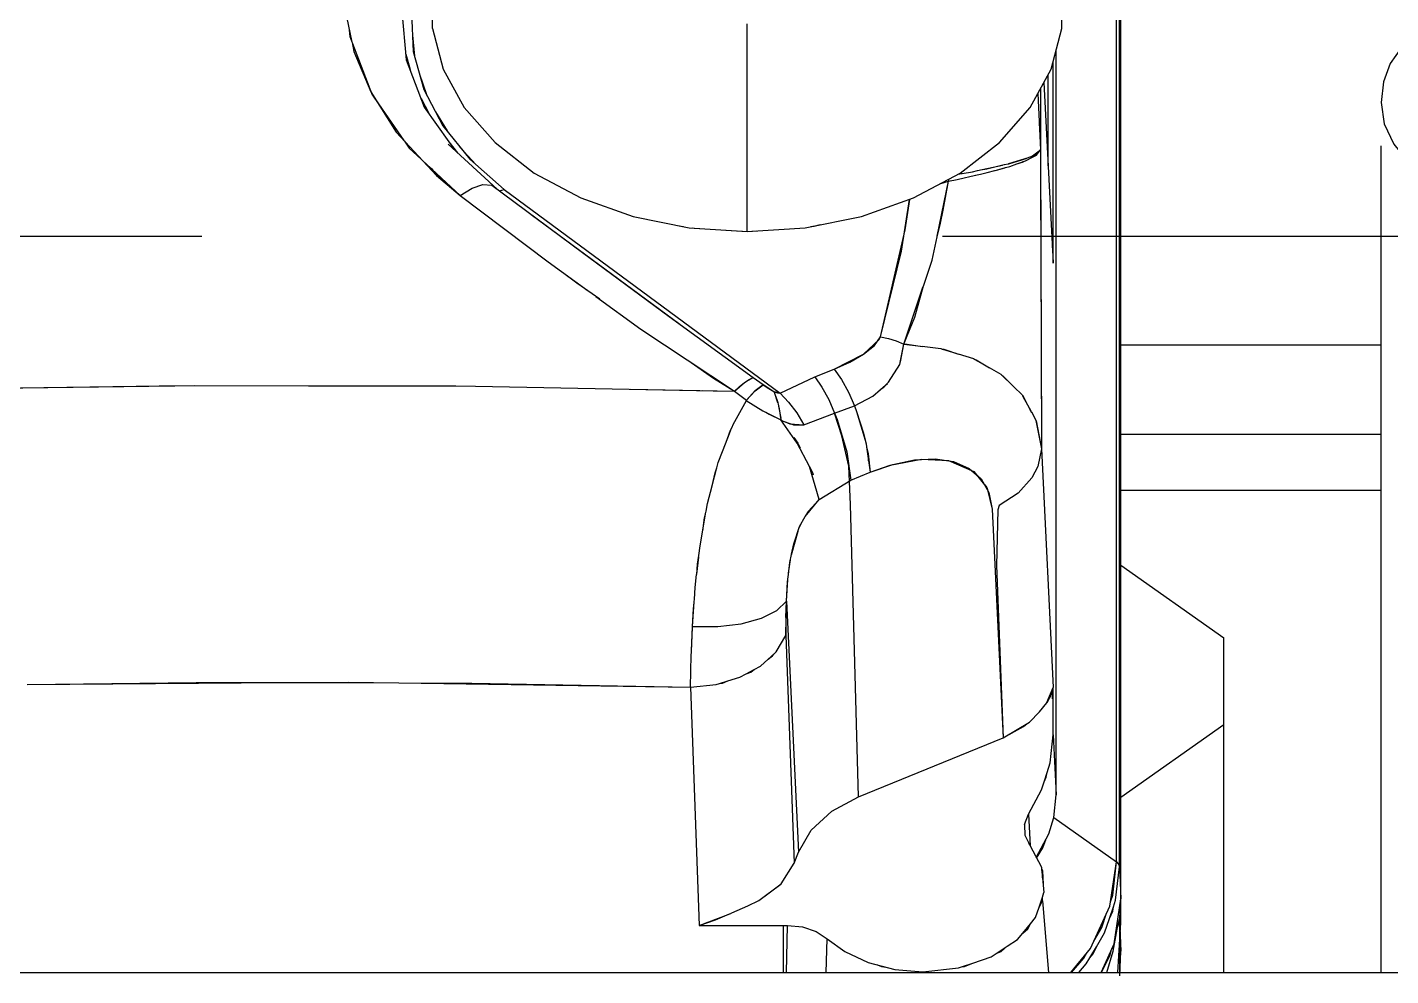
# Model space of a CAD drawing. Extents: x 33214 to 95067, y 8279 to 51908.
# Drawn here: x 42959.9 to 43097.9, y 20192.2 to 20288.2 of the extents above; entities that cross this region are included whole.
import ezdxf

# ---------------------------------------------------------------- set-up
doc = ezdxf.new("R2010")
doc.units = 0
doc.header["$LTSCALE"] = 300
doc.header["$MEASUREMENT"] = 0
doc.linetypes.add('DASHED', pattern=[0.75, 0.5, -0.25])
doc.linetypes.add('SNT-025', pattern=[0.74, 0.4, -0.17, 0, -0.17])
doc.layers.get('0').update_dxf_attribs({"linetype": 'CONTINUOUS'})
doc.layers.add('GENERATORSETT', color=1, linetype='CONTINUOUS')
doc.layers.add('Tanks', color=9, linetype='CONTINUOUS')

# ---------------------------------------------------------------- blocks, each defined once
blk = doc.blocks.new('below 1-deck')
at = {"linetype": 'DASHED'}
blk.add_line((14000, -1875), (9000, -1875), dxfattribs=at)
blk = doc.blocks.new('GENERATOR-BORDE')
at = {"layer": 'GENERATORSETT'}
for p, q in [((-2371.62, -339.52), (-1799.18, -339.51)), ((-2214.91, -339.52), (-2214.91, -344.27)), ((-2214.59, -339.52), (-2214.49, -344.27)), ((-2210.58, -339.52), (-2210.49, -342.92)), ((-2203.64, -339.82), (-2200.8, -339.58)), ((-2200.8, -339.58), (-2197.19, -339.97)), ((-2188.69, -346.77), (-2188.07, -339.52)), ((-2185.81, -339.52), (-2183.82, -341.95)), ((-2185.74, -339.52), (-2184.5, -340.94)), ((-2184.99, -339.52), (-2184.24, -340.37)), ((-2182.75, -339.52), (-2181.41, -342.42)), ((-2182.71, -339.52), (-2181.81, -341.25)), ((-2180.86, -339.18), (-2180.73, -341.65)), ((-2170.33, -339.52), (-2170.33, -373.39)), ((-2154.39, -339.52), (-2154.39, -423.17)), ((-2208.71, -341.62), (-2206.32, -340.51)), ((-2206.32, -340.51), (-2203.64, -339.82)), ((-2205.39, -340.27), (-2204.97, -340.1)), ((-2204.97, -340.1), (-2204.5, -340.04)), ((-2197.19, -339.97), (-2196.88, -340.07)), ((-2196.88, -340.07), (-2195.74, -340.46)), ((-2196.88, -340.07), (-2196.59, -340.11)), ((-2196.59, -340.11), (-2195.74, -340.46)), ((-2195.74, -340.46), (-2193.89, -341.08)), ((-2184.5, -340.94), (-2184.14, -341.56)), ((-2184.24, -340.37), (-2183.87, -341)), ((-2183.87, -341), (-2183.55, -341.39)), ((-2183.87, -341), (-2183.22, -342.11)), ((-2210.49, -342.92), (-2208.71, -341.62)), ((-2210.49, -342.92), (-2208.71, -341.62)), ((-2208.71, -341.62), (-2208.71, -341.62)), ((-2208.71, -341.62), (-2208.7, -341.62)), ((-2193.89, -341.08), (-2193.36, -341.43)), ((-2193.36, -341.43), (-2192.24, -342.16)), ((-2193.36, -341.43), (-2192.86, -341.64)), ((-2192.86, -341.64), (-2192.24, -342.16)), ((-2192.24, -342.16), (-2191.21, -342.84)), ((-2183.82, -341.95), (-2181.85, -346.22)), ((-2183.55, -341.39), (-2183.22, -342.11)), ((-2183.22, -342.11), (-2182.4, -343.51)), ((-2181.81, -341.25), (-2181.64, -341.92)), ((-2181.41, -342.42), (-2180.73, -346.96)), ((-2180.89, -344.87), (-2180.73, -341.65)), ((-2212.98, -344.12), (-2211.6, -343.66)), ((-2212.98, -344.12), (-2211.6, -343.66)), ((-2211.6, -343.66), (-2210.49, -342.92)), ((-2211.6, -343.66), (-2210.49, -342.92)), ((-2191.21, -342.84), (-2190.67, -343.49)), ((-2190.67, -343.49), (-2189.88, -344.44)), ((-2190.67, -343.49), (-2190.15, -343.93)), ((-2183.49, -342.67), (-2182.68, -344.05)), ((-2182.4, -343.51), (-2181.9, -344.98)), ((-2181.26, -343.43), (-2180.85, -345.02)), ((-2224.31, -368.38), (-2223.43, -344.27)), ((-2224.31, -368.38), (-2223.43, -344.27)), ((-2223.43, -344.27), (-2214.91, -344.27)), ((-2223.43, -344.27), (-2221.78, -344.84)), ((-2223.43, -344.27), (-2220.5, -345.39)), ((-2223.43, -344.27), (-2214.91, -344.27)), ((-2222.7, -344.55), (-2222.63, -344.55)), ((-2222.7, -344.55), (-2222.63, -344.55)), ((-2222.53, -344.61), (-2222.43, -344.62)), ((-2222.14, -344.76), (-2221.92, -344.8)), ((-2221.78, -344.84), (-2220.36, -345.45)), ((-2214.91, -344.27), (-2214.49, -344.27)), ((-2214.91, -344.27), (-2214.49, -344.27)), ((-2214.49, -344.27), (-2212.98, -344.12)), ((-2214.49, -344.27), (-2212.98, -344.12)), ((-2190.15, -343.93), (-2189.88, -344.44)), ((-2189.88, -344.44), (-2189.37, -345.07)), ((-2189.37, -345.07), (-2189.03, -346.11)), ((-2182.68, -344.05), (-2182.18, -345.51)), ((-2181.9, -344.98), (-2181.56, -345.7)), ((-2181.9, -344.98), (-2181.5, -346.16)), ((-2180.85, -345.02), (-2180.73, -346.96)), ((-2220.34, -345.45), (-2220.25, -345.48)), ((-2220.25, -345.48), (-2220.21, -345.5)), ((-2220.2, -345.52), (-2220.14, -345.54)), ((-2220.14, -345.54), (-2218.51, -346.25)), ((-2218.51, -346.25), (-2217.39, -346.78)), ((-2218.51, -346.25), (-2217.39, -346.78)), ((-2189.03, -346.11), (-2188.69, -347.14)), ((-2189.03, -346.11), (-2188.69, -346.77)), ((-2181.85, -346.22), (-2181.19, -350.69)), ((-2181.56, -345.7), (-2181.5, -346.16)), ((-2181.5, -346.16), (-2181.27, -346.82)), ((-2217.39, -346.78), (-2215.16, -348.46)), ((-2217.39, -346.78), (-2215.14, -348.49)), ((-2188.69, -346.77), (-2188.69, -347.14)), ((-2188.69, -347.14), (-2188.54, -347.59)), ((-2188.69, -349.09), (-2188.54, -347.59)), ((-2181.78, -346.67), (-2181.56, -347.33)), ((-2181.56, -347.33), (-2181.19, -350.69)), ((-2181.27, -346.82), (-2180.89, -350.21)), ((-2180.89, -350.21), (-2180.73, -346.96)), ((-2180.89, -350.21), (-2180.73, -346.96)), ((-2180.73, -346.96), (-2180.73, -438.83)), ((-2180.73, -346.96), (-2180.73, -438.83)), ((-2215.16, -348.46), (-2215.15, -348.48)), ((-2215.14, -348.49), (-2213.82, -350.57)), ((-2188.77, -349.97), (-2188.69, -349.09)), ((-2188.69, -349.79), (-2188.62, -348.4)), ((-2188.69, -349.09), (-2188.69, -349.79)), ((-2214.66, -373.61), (-2213.82, -350.57)), ((-2214.66, -373.61), (-2213.82, -350.57)), ((-2213.82, -350.57), (-2213.39, -351.69)), ((-2213.82, -350.57), (-2213.39, -351.69)), ((-2189.96, -352.39), (-2188.79, -350.16)), ((-2188.79, -350.16), (-2188.77, -349.97)), ((-2188.77, -349.97), (-2188.69, -349.79)), ((-2187.54, -355.18), (-2181.19, -350.69)), ((-2187.54, -355.18), (-2181.19, -350.69)), ((-2181.19, -350.69), (-2180.98, -350.47)), ((-2181.19, -350.69), (-2181.19, -442.56)), ((-2181.19, -350.69), (-2181.19, -442.56)), ((-2180.98, -350.47), (-2180.89, -350.21)), ((-2180.89, -350.21), (-2180.89, -442.09)), ((-2180.89, -350.21), (-2180.89, -442.09)), ((-2214.59, -377.08), (-2213.39, -351.69)), ((-2214.59, -377.08), (-2213.39, -351.69)), ((-2213.39, -351.69), (-2212.09, -353.91)), ((-2213.39, -351.69), (-2212.09, -353.91)), ((-2189.31, -351.14), (-2188.02, -353.54)), ((-2189.28, -351.08), (-2188.63, -352.14)), ((-2190.51, -354.49), (-2190.45, -353.38)), ((-2190.51, -354.49), (-2190.46, -353.41)), ((-2190.46, -353.41), (-2189.96, -352.39)), ((-2190.46, -353.41), (-2189.96, -352.39)), ((-2190.09, -355.53), (-2189.92, -352.32)), ((-2190.09, -355.53), (-2189.92, -352.32)), ((-2190.09, -352.58), (-2189.96, -352.39)), ((-2189.96, -352.39), (-2189.95, -352.38)), ((-2188.63, -352.14), (-2188.34, -352.93)), ((-2212.09, -353.91), (-2210.02, -355.82)), ((-2212.09, -353.91), (-2210.02, -355.82)), ((-2190.51, -354.49), (-2190.09, -355.53)), ((-2190.51, -354.49), (-2190.09, -355.53)), ((-2188.02, -353.54), (-2187.54, -355.18)), ((-2210.02, -355.82), (-2207.32, -357.29)), ((-2210.02, -355.82), (-2207.32, -357.29)), ((-2190.09, -355.53), (-2188.78, -357.98)), ((-2187.54, -355.18), (-2187.31, -357.48)), ((-2187.54, -355.18), (-2187.31, -357.48)), ((-2207.32, -357.29), (-2192.66, -363.27)), ((-2207.32, -357.29), (-2192.66, -363.27)), ((-2187.61, -363.57), (-2187.31, -357.48)), ((-2187.61, -363.57), (-2187.31, -357.48)), ((-2187.31, -357.48), (-2187.31, -432.81)), ((-2187.31, -357.48), (-2187.31, -432.81)), ((-2180.73, -357.25), (-2170.33, -364.6)), ((-2188.78, -357.98), (-2188.52, -358.81)), ((-2188.52, -358.81), (-2188.22, -359.75)), ((-2188.52, -358.81), (-2188.29, -359.28)), ((-2188.29, -359.28), (-2188.22, -359.75)), ((-2188.22, -359.75), (-2187.9, -360.74)), ((-2187.9, -360.74), (-2187.61, -363.57)), ((-2193.78, -386.4), (-2192.66, -363.27)), ((-2192.66, -363.27), (-2190, -364.85)), ((-2192.66, -363.27), (-2190.59, -364.39)), ((-2192.05, -363.6), (-2192, -363.66)), ((-2190.86, -364.24), (-2190.84, -364.35)), ((-2190.76, -364.3), (-2190.71, -364.42)), ((-2190.59, -364.39), (-2190.27, -364.69)), ((-2190.46, -364.57), (-2190.46, -364.51)), ((-2190.46, -364.57), (-2190.46, -364.51)), ((-2187.61, -363.57), (-2187.61, -368.35)), ((-2187.61, -363.57), (-2187.61, -368.35)), ((-2190, -364.85), (-2188.98, -365.88)), ((-2188.98, -365.88), (-2188.25, -366.8)), ((-2188.25, -366.8), (-2188.25, -366.81)), ((-2188.25, -366.82), (-2188.22, -366.85)), ((-2188.24, -366.83), (-2187.61, -368.35)), ((-2188.22, -366.85), (-2187.77, -367.64)), ((-2187.67, -367.21), (-2187.61, -368.35)), ((-2291.49, -368.65), (-2274.37, -368.87)), ((-2291.49, -368.65), (-2265.46, -368.85)), ((-2253.85, -368.82), (-2224.31, -368.38)), ((-2246.48, -368.8), (-2224.31, -368.38)), ((-2224.31, -368.38), (-2221.73, -368.66)), ((-2224.31, -368.38), (-2224.26, -371.63)), ((-2221.73, -368.66), (-2221.38, -368.76)), ((-2188.78, -392.52), (-2187.61, -368.35)), ((-2188.78, -392.52), (-2187.61, -368.35)), ((-2187.77, -367.64), (-2187.61, -368.35)), ((-2274.37, -368.87), (-2265.46, -368.85)), ((-2265.46, -368.85), (-2253.85, -368.82)), ((-2265.46, -368.85), (-2258.97, -368.9)), ((-2258.97, -368.9), (-2253.85, -368.82)), ((-2253.85, -368.82), (-2246.48, -368.8)), ((-2221.38, -368.76), (-2220.53, -369.02)), ((-2221.38, -368.76), (-2221.1, -368.8)), ((-2221.1, -368.8), (-2220.53, -369.02)), ((-2220.53, -369.02), (-2219.32, -369.39)), ((-2219.32, -369.39), (-2218.7, -369.73)), ((-2218.7, -369.73), (-2217.87, -370.17)), ((-2218.7, -369.73), (-2218.23, -369.9)), ((-2218.23, -369.9), (-2217.87, -370.17)), ((-2217.87, -370.17), (-2217.25, -370.51)), ((-2217.25, -370.51), (-2216.45, -371.23)), ((-2216.45, -371.23), (-2215.89, -371.74)), ((-2216.45, -371.23), (-2216.01, -371.57)), ((-2224.26, -371.63), (-2224.24, -371.92)), ((-2224.24, -371.92), (-2224.24, -372.1)), ((-2224.24, -372.03), (-2224.13, -374.44)), ((-2224.24, -372.1), (-2224.13, -374.51)), ((-2216.01, -371.57), (-2215.89, -371.74)), ((-2215.89, -371.74), (-2215.66, -371.95)), ((-2215.66, -371.95), (-2214.66, -373.61)), ((-2214.67, -373.6), (-2214.66, -373.61)), ((-2214.67, -375.45), (-2214.66, -373.61)), ((-2214.66, -373.61), (-2214.59, -377.08)), ((-2180.73, -380.75), (-2170.33, -373.39)), ((-2224.13, -374.51), (-2221.56, -374.52)), ((-2224.13, -374.51), (-2223.95, -377.03)), ((-2224.13, -374.51), (-2221.56, -374.52)), ((-2224.13, -374.51), (-2224.02, -376.32)), ((-2221.56, -374.52), (-2219.18, -374.81)), ((-2221.56, -374.52), (-2219.18, -374.81)), ((-2219.18, -374.81), (-2217.14, -375.36)), ((-2219.18, -374.81), (-2217.14, -375.36)), ((-2217.14, -375.36), (-2215.57, -376.14)), ((-2217.14, -375.36), (-2215.57, -376.14)), ((-2214.67, -375.45), (-2214.59, -377.08)), ((-2224.04, -375.91), (-2224.03, -375.91)), ((-2224.04, -375.91), (-2224.03, -375.91)), ((-2224.02, -376.32), (-2223.92, -377.31)), ((-2215.57, -376.14), (-2214.59, -377.08)), ((-2215.57, -376.14), (-2214.59, -377.08)), ((-2223.93, -377.3), (-2223.85, -378.48)), ((-2214.59, -377.08), (-2214.46, -379.28)), ((-2214.59, -377.08), (-2214.49, -379.03)), ((-2223.85, -378.48), (-2223.7, -379.79)), ((-2214.49, -379.03), (-2214.37, -380.05)), ((-2223.69, -379.79), (-2223.6, -380.85)), ((-2223.69, -379.82), (-2223.49, -381.53)), ((-2223.6, -380.85), (-2223.47, -381.7)), ((-2214.39, -379.91), (-2214.21, -381.26)), ((-2214.36, -380.14), (-2214.26, -380.99)), ((-2214.26, -380.99), (-2214.1, -381.8)), ((-2223.48, -381.7), (-2223.36, -382.68)), ((-2214.11, -381.77), (-2213.43, -384.18)), ((-2214.09, -381.85), (-2213.87, -382.9)), ((-2223.36, -382.68), (-2222.76, -386.09)), ((-2213.87, -382.9), (-2213.27, -384.66)), ((-2223.09, -384.21), (-2222.9, -385.51)), ((-2213.32, -384.5), (-2213.14, -384.89)), ((-2213.27, -384.66), (-2212.71, -385.65)), ((-2222.9, -385.51), (-2222.74, -386.19)), ((-2222.75, -386.19), (-2222.61, -386.97)), ((-2212.72, -385.65), (-2211.29, -387.38)), ((-2212.69, -385.68), (-2212.41, -386.17)), ((-2212.41, -386.17), (-2211.29, -387.38)), ((-2194.26, -388.36), (-2193.78, -386.4)), ((-2194.1, -388.08), (-2193.78, -386.4)), ((-2222.61, -386.97), (-2222.14, -388.75)), ((-2211.3, -387.38), (-2211.29, -387.38)), ((-2211.29, -387.38), (-2208.09, -389.32)), ((-2222.14, -388.75), (-2221.82, -390.09)), ((-2222.13, -388.79), (-2221.69, -390.47)), ((-2208.5, -392.21), (-2208.09, -389.32)), ((-2208.09, -389.32), (-2206.14, -390.13)), ((-2208.09, -389.32), (-2206.14, -390.13)), ((-2195.63, -390.2), (-2194.54, -388.87)), ((-2194.89, -389.48), (-2194.1, -388.08)), ((-2194.53, -388.85), (-2194.31, -388.58)), ((-2194.31, -388.58), (-2194.26, -388.39)), ((-2180.73, -388.34), (-2154.39, -388.34)), ((-2221.92, -389.67), (-2221.86, -389.81)), ((-2221.89, -389.8), (-2221.71, -390.38)), ((-2221.82, -390.09), (-2221.65, -390.58)), ((-2221.71, -390.38), (-2221.71, -390.39)), ((-2221.66, -390.57), (-2221.51, -391.13)), ((-2212.26, -390.71), (-2211.96, -390.11)), ((-2211.96, -390.11), (-2211.9, -389.87)), ((-2206.5, -392.7), (-2206.14, -390.13)), ((-2206.34, -392), (-2206.14, -390.13)), ((-2206.14, -390.13), (-2204.1, -390.86)), ((-2206.14, -390.13), (-2203.85, -390.93)), ((-2198.2, -391.33), (-2195.63, -390.2)), ((-2197.68, -391.21), (-2196.1, -390.53)), ((-2196.1, -390.53), (-2194.89, -389.48)), ((-2221.51, -391.13), (-2220.71, -393.19)), ((-2206.5, -392.7), (-2206.34, -392)), ((-2206.3, -391.29), (-2206.29, -391.59)), ((-2206.3, -391.29), (-2206.29, -391.59)), ((-2204.1, -390.86), (-2200.94, -391.47)), ((-2203.85, -390.93), (-2201.63, -391.4)), ((-2203.34, -391.01), (-2203.34, -391.04)), ((-2203.34, -391.01), (-2203.34, -391.04)), ((-2201.63, -391.4), (-2199.54, -391.49)), ((-2200.94, -391.47), (-2198.2, -391.33)), ((-2199.54, -391.49), (-2197.68, -391.21)), ((-2220.71, -393.17), (-2220.26, -394.41)), ((-2220.58, -393.51), (-2220.16, -394.59)), ((-2213.87, -393.65), (-2213.46, -393.09)), ((-2213.46, -393.09), (-2213.22, -392.6)), ((-2209.48, -395.47), (-2208.5, -392.21)), ((-2207.52, -396.29), (-2206.65, -393.39)), ((-2206.81, -394.09), (-2206.65, -393.39)), ((-2206.65, -393.39), (-2206.54, -393.03)), ((-2206.54, -393.03), (-2206.5, -392.7)), ((-2189.34, -395.36), (-2188.78, -392.52)), ((-2189.32, -395.33), (-2188.78, -392.52)), ((-2188.82, -402.61), (-2188.78, -392.52)), ((-2188.82, -403.24), (-2188.78, -392.52)), ((-2220.26, -394.41), (-2220.1, -394.71)), ((-2220.12, -394.7), (-2220.02, -394.97)), ((-2207.52, -396.29), (-2206.81, -394.09)), ((-2180.73, -393.99), (-2154.39, -393.99)), ((-2220.02, -394.97), (-2218.67, -397.41)), ((-2216.99, -396.37), (-2215.23, -395.46)), ((-2216.68, -396.21), (-2216.37, -396.02)), ((-2216.37, -396.02), (-2215.16, -395.43)), ((-2216.18, -395.93), (-2216.14, -395.94)), ((-2216.03, -395.86), (-2215.99, -395.86)), ((-2215.4, -396.82), (-2215.19, -395.61)), ((-2215.33, -396.54), (-2215.16, -395.43)), ((-2215.28, -396.1), (-2215.26, -396.11)), ((-2215.28, -396.1), (-2215.26, -396.11)), ((-2215.22, -395.8), (-2215.22, -395.8)), ((-2215.22, -395.8), (-2215.22, -395.8)), ((-2215.16, -395.43), (-2214.93, -395.32)), ((-2215.16, -395.43), (-2215.13, -395.42)), ((-2215.16, -395.43), (-2215.16, -395.43)), ((-2215.16, -395.43), (-2215.16, -395.43)), ((-2215.16, -395.43), (-2215.16, -395.43)), ((-2215.16, -395.43), (-2215.16, -395.43)), ((-2215.16, -395.43), (-2215.16, -395.43)), ((-2214.93, -395.32), (-2214.18, -395.03)), ((-2214.75, -395.25), (-2214.27, -395.04)), ((-2214.73, -395.24), (-2214.73, -395.24)), ((-2214.73, -395.24), (-2214.73, -395.24)), ((-2214.39, -397.23), (-2213.57, -396.15)), ((-2214.39, -397.23), (-2213.57, -396.15)), ((-2214.27, -395.04), (-2212.84, -394.94)), ((-2214.07, -394.99), (-2213.89, -394.92)), ((-2213.89, -394.92), (-2212.84, -394.94)), ((-2213.57, -396.15), (-2212.84, -394.94)), ((-2213.57, -396.15), (-2212.84, -394.94)), ((-2212.84, -394.94), (-2209.73, -396.11)), ((-2212.84, -394.94), (-2209.73, -396.11)), ((-2210.33, -397.49), (-2209.73, -396.11)), ((-2210.33, -397.49), (-2209.73, -396.11)), ((-2209.73, -396.11), (-2209.48, -395.47)), ((-2209.73, -396.11), (-2207.73, -396.85)), ((-2209.73, -396.11), (-2207.73, -396.85)), ((-2190.64, -397.82), (-2189.78, -396.19)), ((-2189.8, -396.24), (-2189.35, -395.41)), ((-2189.35, -395.41), (-2189.34, -395.37)), ((-2189.34, -395.36), (-2189.32, -395.33)), ((-2219.87, -398.33), (-2218.65, -397.44)), ((-2219.87, -398.33), (-2218.65, -397.44)), ((-2218.68, -397.41), (-2216.99, -396.37)), ((-2218.68, -397.41), (-2218.67, -397.41)), ((-2218.67, -397.42), (-2218.62, -397.39)), ((-2218.67, -397.41), (-2218.67, -397.42)), ((-2218.66, -397.42), (-2217.77, -398.38)), ((-2218.66, -397.42), (-2218.65, -397.44)), ((-2218.65, -397.44), (-2217.76, -398.4)), ((-2215.88, -398.31), (-2215.57, -397.51)), ((-2215.86, -398.26), (-2215.5, -397.21)), ((-2215.57, -397.51), (-2215.49, -397.19)), ((-2215.49, -397.18), (-2215.44, -397.04)), ((-2215.44, -397.04), (-2215.41, -396.86)), ((-2215.41, -396.86), (-2215.33, -396.54)), ((-2215.26, -398.13), (-2214.39, -397.23)), ((-2215.26, -398.13), (-2214.39, -397.23)), ((-2211.01, -398.75), (-2210.33, -397.49)), ((-2211.01, -398.75), (-2210.33, -397.49)), ((-2208.34, -398.24), (-2207.73, -396.85)), ((-2208.34, -398.24), (-2207.73, -396.85)), ((-2207.73, -396.85), (-2207.52, -396.29)), ((-2207.73, -396.85), (-2207.52, -396.29)), ((-2207.73, -396.85), (-2205.85, -397.83)), ((-2190.7, -397.88), (-2189.87, -396.37)), ((-2190.52, -397.55), (-2190.52, -397.59)), ((-2190.52, -397.55), (-2190.52, -397.59)), ((-2189.91, -396.43), (-2189.91, -396.44)), ((-2189.91, -396.43), (-2189.91, -396.44)), ((-2297.61, -398.6), (-2278.14, -398.9)), ((-2297.61, -398.6), (-2276.6, -398.9)), ((-2278.14, -398.9), (-2276.56, -398.9)), ((-2276.56, -398.9), (-2274.58, -398.93)), ((-2274.58, -398.93), (-2263, -398.9)), ((-2263.02, -398.9), (-2250.08, -398.9)), ((-2262.84, -398.9), (-2248.1, -398.87)), ((-2250.08, -398.9), (-2248.08, -398.87)), ((-2248.08, -398.87), (-2246.11, -398.86)), ((-2246.11, -398.86), (-2230.54, -398.55)), ((-2243.18, -418.77), (-2215.26, -398.13)), ((-2243.18, -418.77), (-2215.26, -398.13)), ((-2230.55, -398.55), (-2222.03, -398.39)), ((-2230.4, -398.54), (-2219.87, -398.33)), ((-2229.35, -404.63), (-2219.87, -398.33)), ((-2223.19, -398.41), (-2223.19, -398.41)), ((-2223.16, -398.41), (-2223.13, -398.39)), ((-2222.03, -398.39), (-2219.87, -398.33)), ((-2222.01, -399.67), (-2219.87, -398.33)), ((-2220.96, -398.36), (-2220.95, -398.35)), ((-2220.89, -398.36), (-2220.88, -398.35)), ((-2219.87, -398.33), (-2219.36, -398.81)), ((-2219.87, -398.33), (-2218.87, -399.21)), ((-2219.36, -398.81), (-2218.87, -399.21)), ((-2219.28, -398.88), (-2219.26, -398.86)), ((-2219.28, -398.88), (-2219.26, -398.86)), ((-2218.12, -398.02), (-2218.12, -398.01)), ((-2218.12, -398.02), (-2218.12, -398.01)), ((-2217.97, -399.72), (-2216.96, -399.01)), ((-2217.97, -399.72), (-2216.96, -399.01)), ((-2217.77, -398.38), (-2216.96, -399)), ((-2217.76, -398.4), (-2216.96, -399.01)), ((-2216.96, -399.01), (-2215.88, -398.31)), ((-2216.96, -399), (-2216.4, -398.62)), ((-2216.4, -398.62), (-2215.88, -398.31)), ((-2215.88, -398.31), (-2215.26, -398.13)), ((-2215.88, -398.31), (-2215.81, -398.28)), ((-2215.88, -398.31), (-2215.88, -398.31)), ((-2215.81, -398.28), (-2215.53, -398.17)), ((-2215.53, -398.17), (-2215.26, -398.13)), ((-2215.26, -398.13), (-2211.74, -399.8)), ((-2215.26, -398.13), (-2211.74, -399.8)), ((-2211.74, -399.8), (-2211.01, -398.75)), ((-2211.74, -399.8), (-2211.01, -398.75)), ((-2209.03, -399.52), (-2208.34, -398.24)), ((-2209.03, -399.51), (-2208.34, -398.24)), ((-2205.85, -397.83), (-2205.1, -398.5)), ((-2205.15, -398.48), (-2204.73, -398.75)), ((-2205.04, -398.55), (-2204.39, -399.13)), ((-2204.73, -398.75), (-2204.33, -399.2)), ((-2204.61, -398.93), (-2204.6, -398.89)), ((-2204.6, -398.94), (-2204.58, -398.91)), ((-2192.79, -399.96), (-2191.72, -398.92)), ((-2192.69, -399.91), (-2191.54, -398.74)), ((-2191.8, -399), (-2191.8, -399)), ((-2191.58, -398.78), (-2190.74, -397.96)), ((-2190.74, -397.96), (-2190.7, -397.89)), ((-2190.71, -397.89), (-2190.64, -397.82)), ((-2226.47, -405.9), (-2217.97, -399.72)), ((-2224.61, -401.48), (-2222.01, -399.67)), ((-2218.87, -399.21), (-2218.4, -399.52)), ((-2218.87, -399.21), (-2217.97, -399.72)), ((-2218.4, -399.52), (-2217.97, -399.72)), ((-2211.74, -399.8), (-2209.78, -400.58)), ((-2211.74, -399.8), (-2209.78, -400.58)), ((-2209.78, -400.58), (-2209.03, -399.52)), ((-2209.77, -400.58), (-2209.03, -399.52)), ((-2204.33, -399.2), (-2204.31, -399.22)), ((-2204.3, -399.21), (-2204.27, -399.24)), ((-2204.27, -399.24), (-2203.13, -401.04)), ((-2194.07, -400.73), (-2192.89, -400.06)), ((-2192.89, -400.06), (-2192.8, -399.98)), ((-2192.81, -399.98), (-2192.69, -399.91)), ((-2209.78, -400.58), (-2208.19, -401.29)), ((-2209.78, -400.58), (-2209.77, -400.58)), ((-2209.78, -400.58), (-2206.8, -402.08)), ((-2208.19, -401.29), (-2206.79, -402.08)), ((-2203.14, -401.17), (-2203.05, -401.31)), ((-2203.13, -401.04), (-2203.1, -401.17)), ((-2203.09, -401.26), (-2202.73, -403.09)), ((-2203.06, -401.41), (-2203.04, -401.41)), ((-2203.05, -401.31), (-2202.73, -403.1)), ((-2203.05, -401.45), (-2203.03, -401.45)), ((-2197.21, -402.11), (-2195.68, -401.64)), ((-2195.68, -401.64), (-2195.55, -401.57)), ((-2195.55, -401.57), (-2195.4, -401.51)), ((-2195.53, -401.56), (-2194.3, -400.86)), ((-2195.4, -401.51), (-2194.05, -400.71)), ((-2206.8, -402.08), (-2205.21, -403.56)), ((-2206.79, -402.08), (-2205.69, -402.95)), ((-2205.69, -402.95), (-2205.08, -403.84)), ((-2203.49, -403.43), (-2202.73, -403.1)), ((-2202.73, -403.1), (-2202.39, -403.93)), ((-2202.73, -403.1), (-2202.68, -403.1)), ((-2202.73, -403.1), (-2202.68, -403.1)), ((-2202.73, -403.11), (-2200.78, -408.86)), ((-2202.68, -403.1), (-2202.67, -403.1)), ((-2202.67, -403.1), (-2201.03, -402.91)), ((-2202.67, -403.1), (-2202.39, -403.09)), ((-2202.39, -403.09), (-2200.87, -402.88)), ((-2200.88, -402.89), (-2198.99, -402.66)), ((-2198.99, -402.66), (-2198.84, -402.61)), ((-2198.84, -402.61), (-2198.67, -402.59)), ((-2198.81, -402.61), (-2197.47, -402.19)), ((-2198.67, -402.59), (-2197.19, -402.1)), ((-2188.87, -422.78), (-2188.82, -402.61)), ((-2180.73, -403.04), (-2154.39, -403.04)), ((-2205.21, -403.56), (-2205.08, -403.84)), ((-2205.09, -403.84), (-2202.97, -412.52)), ((-2205.08, -403.84), (-2204.28, -403.67)), ((-2205.08, -403.84), (-2204.28, -403.67)), ((-2205.08, -403.84), (-2202.59, -414.69)), ((-2204.28, -403.67), (-2203.49, -403.43)), ((-2204.28, -403.67), (-2203.49, -403.43)), ((-2202.39, -403.93), (-2201.62, -405.85)), ((-2188.87, -419.76), (-2188.82, -403.24)), ((-2240.45, -416.23), (-2225.42, -405.14)), ((-2235.27, -412.38), (-2226.47, -405.9)), ((-2233.91, -407.94), (-2229.35, -404.63)), ((-2201.62, -405.85), (-2200.74, -409.01)), ((-2238.73, -411.44), (-2234.69, -408.5)), ((-2235.84, -409.3), (-2233.52, -407.69)), ((-2237.29, -410.4), (-2235.84, -409.3)), ((-2200.74, -408.98), (-2199.85, -411.61)), ((-2247.64, -418.15), (-2238.73, -411.44)), ((-2188.54, -429.6), (-2187.61, -411.29)), ((-2188.54, -429.6), (-2187.61, -411.29)), ((-2187.67, -412.73), (-2187.61, -411.29)), ((-2187.61, -411.29), (-2187.61, -431.67)), ((-2187.61, -411.29), (-2187.61, -431.67)), ((-2244.45, -419.2), (-2235.27, -412.38)), ((-2202.97, -412.52), (-2202.13, -417.76)), ((-2199.85, -411.61), (-2199.36, -413.96)), ((-2187.69, -412.95), (-2187.67, -412.73)), ((-2199.36, -413.96), (-2199.03, -415.19)), ((-2199.34, -414.03), (-2198.18, -419.61)), ((-2230.14, -416.03), (-2224.46, -414.89)), ((-2225.39, -415.08), (-2225.12, -415.01)), ((-2225.12, -415.01), (-2225.02, -415)), ((-2224.46, -414.89), (-2218.58, -414.51)), ((-2224.08, -414.87), (-2223.94, -414.84)), ((-2223.94, -414.84), (-2218.58, -414.49)), ((-2219.52, -414.57), (-2218.58, -414.49)), ((-2218.58, -414.49), (-2217.64, -414.57)), ((-2218.58, -414.51), (-2218.58, -414.49)), ((-2218.58, -414.49), (-2218.58, -414.51)), ((-2218.58, -414.51), (-2212.7, -414.89)), ((-2218.58, -414.51), (-2218.58, -417.5)), ((-2218.58, -414.51), (-2218.58, -417.5)), ((-2212.7, -414.89), (-2207.02, -416.03)), ((-2212.14, -415), (-2212.04, -415.01)), ((-2212.04, -415.01), (-2211.77, -415.08)), ((-2211.93, -415.04), (-2211.81, -415.05)), ((-2211.81, -415.05), (-2211.17, -415.2)), ((-2202.59, -414.69), (-2202.12, -417.76)), ((-2199.03, -415.19), (-2198.72, -416.65)), ((-2188.85, -415.56), (-2188.85, -415.56)), ((-2235.43, -417.9), (-2230.14, -416.03)), ((-2207.02, -416.03), (-2201.73, -417.9)), ((-2198.72, -416.65), (-2198.18, -419.61)), ((-2251.46, -421.69), (-2247.64, -418.15)), ((-2250.05, -420.18), (-2247.64, -418.15)), ((-2247.64, -418.15), (-2247.56, -418.09)), ((-2247.64, -418.15), (-2246.44, -418.9)), ((-2247.64, -418.15), (-2246.44, -418.9)), ((-2240.14, -420.41), (-2235.43, -417.9)), ((-2218.58, -417.5), (-2218.58, -418.32)), ((-2218.58, -417.5), (-2218.58, -418.32)), ((-2218.58, -418.32), (-2218.58, -419.27)), ((-2218.58, -418.32), (-2218.58, -419.27)), ((-2201.73, -417.9), (-2197.02, -420.41)), ((-2250.6, -420.79), (-2248.67, -419.02)), ((-2248.86, -423.35), (-2243.91, -418.8)), ((-2246.66, -421.81), (-2243.18, -418.77)), ((-2246.44, -418.9), (-2245.34, -419.26)), ((-2246.44, -418.9), (-2245.34, -419.26)), ((-2246.05, -419.03), (-2246.04, -419.03)), ((-2245.34, -419.26), (-2244.45, -419.2)), ((-2245.34, -419.26), (-2245.34, -419.26)), ((-2243.67, -418.63), (-2243.18, -418.77)), ((-2243.67, -418.63), (-2243.18, -418.77)), ((-2243.18, -418.77), (-2243.18, -418.77)), ((-2218.58, -419.27), (-2218.58, -420.15)), ((-2218.58, -419.27), (-2218.58, -420.15)), ((-2199, -419.36), (-2198.69, -419.45)), ((-2198.99, -419.36), (-2198.19, -419.61)), ((-2198.35, -418.83), (-2198.32, -418.83)), ((-2198.2, -419.78), (-2198.19, -419.61)), ((-2198.19, -419.61), (-2198.18, -419.61)), ((-2198.19, -419.62), (-2198.18, -419.61)), ((-2198.18, -419.61), (-2197.33, -419.78)), ((-2254.13, -424.56), (-2250.05, -420.18)), ((-2250.82, -421.1), (-2250.6, -420.79)), ((-2250.6, -420.9), (-2250.26, -420.48)), ((-2250.53, -420.83), (-2250.21, -420.43)), ((-2244.12, -423.5), (-2240.14, -420.41)), ((-2218.58, -420.15), (-2218.58, -427.96)), ((-2218.58, -420.15), (-2218.58, -427.96)), ((-2197.33, -419.78), (-2196.62, -419.94)), ((-2197.24, -420.3), (-2196.84, -420.37)), ((-2197.02, -420.41), (-2193.04, -423.5)), ((-2196.81, -420.37), (-2195.76, -420.56)), ((-2196.61, -419.95), (-2195.46, -420.2)), ((-2196.03, -420.07), (-2195.28, -420.24)), ((-2195.76, -420.56), (-2195.27, -420.67)), ((-2195.46, -420.2), (-2194.95, -420.32)), ((-2195.27, -420.67), (-2192.73, -421.23)), ((-2194.94, -420.32), (-2194.29, -420.46)), ((-2194.94, -420.74), (-2194.33, -420.86)), ((-2194.33, -420.86), (-2192.55, -421.27)), ((-2194.29, -420.46), (-2193.49, -420.68)), ((-2193.48, -420.69), (-2192.76, -420.87)), ((-2193.34, -420.72), (-2192.5, -420.95)), ((-2192.76, -420.87), (-2192.43, -420.97)), ((-2192.43, -420.97), (-2191.97, -421.1)), ((-2191.97, -421.1), (-2191.29, -421.34)), ((-2188.87, -422.78), (-2188.87, -419.76)), ((-2252.81, -422.95), (-2251.6, -421.82)), ((-2249.41, -425.2), (-2246.66, -421.81)), ((-2248.81, -423.59), (-2247.92, -422.48)), ((-2247.67, -423.05), (-2246.06, -421.28)), ((-2192.54, -421.27), (-2192.15, -421.36)), ((-2192.15, -421.36), (-2192.1, -421.37)), ((-2192.1, -421.38), (-2192, -421.4)), ((-2192.08, -421.38), (-2190.08, -422)), ((-2192.02, -421.4), (-2192.02, -421.4)), ((-2192, -421.4), (-2190.33, -421.89)), ((-2191.67, -421.51), (-2191.67, -421.5)), ((-2191.67, -421.51), (-2191.67, -421.5)), ((-2191.29, -421.34), (-2190.72, -421.53)), ((-2191.15, -421.39), (-2190.61, -421.58)), ((-2191.14, -421.67), (-2191.14, -421.65)), ((-2191.14, -421.67), (-2191.14, -421.65)), ((-2190.72, -421.53), (-2190.56, -421.61)), ((-2190.56, -421.6), (-2190.32, -421.69)), ((-2190.33, -421.89), (-2190.04, -422.02)), ((-2190.32, -421.69), (-2189.75, -422)), ((-2190.03, -422.02), (-2189.81, -422.09)), ((-2189.81, -422.09), (-2189.7, -422.17)), ((-2189.75, -422), (-2189.41, -422.17)), ((-2189.7, -422.17), (-2189.3, -422.35)), ((-2189.69, -422.17), (-2188.88, -422.78)), ((-2189.65, -422.05), (-2189.32, -422.23)), ((-2189.41, -422.17), (-2189.3, -422.24)), ((-2189.3, -422.24), (-2189.29, -422.24)), ((-2189.3, -422.35), (-2188.87, -422.78)), ((-2189.29, -422.24), (-2188.87, -422.78)), ((-2189.29, -422.25), (-2188.87, -422.78)), ((-2188.11, -421.16), (-2188.11, -430.38)), ((-2188.11, -421.16), (-2188.11, -430.38)), ((-2256.22, -427.86), (-2253.36, -423.73)), ((-2253.3, -423.66), (-2252.81, -422.95)), ((-2251.28, -427.09), (-2248.81, -423.59)), ((-2248.81, -423.59), (-2248.23, -422.77)), ((-2247.23, -427.05), (-2244.12, -423.5)), ((-2193.04, -423.5), (-2189.93, -427.05)), ((-2189.15, -428.48), (-2188.87, -422.78)), ((-2188.88, -428.98), (-2188.87, -422.78)), ((-2188.88, -422.78), (-2188.87, -422.78)), ((-2188.88, -428.98), (-2188.87, -422.78)), ((-2256.71, -428.63), (-2254.13, -424.56)), ((-2251.34, -428.87), (-2249.41, -425.2)), ((-2250.15, -426.61), (-2248.98, -424.68)), ((-2189, -425.37), (-2188.97, -424.97)), ((-2189, -425.36), (-2188.97, -424.97)), ((-2251.61, -427.96), (-2250.8, -426.41)), ((-2256.59, -428.39), (-2256.25, -427.9)), ((-2253.11, -431.88), (-2251.28, -427.09)), ((-2249.36, -430.94), (-2247.23, -427.05)), ((-2218.58, -427.96), (-2218.58, -435.51)), ((-2218.58, -427.96), (-2218.58, -435.51)), ((-2189.93, -427.05), (-2187.8, -430.94)), ((-2258.83, -434.23), (-2256.64, -428.51)), ((-2258.41, -432.72), (-2256.71, -428.63)), ((-2256.63, -428.5), (-2256.59, -428.39)), ((-2252.4, -432.71), (-2251.34, -428.87)), ((-2251.77, -430.43), (-2251.07, -428.36)), ((-2253.57, -436.81), (-2253.11, -431.88)), ((-2253.16, -432.44), (-2252.73, -430.89)), ((-2250.44, -435.05), (-2249.36, -430.94)), ((-2187.8, -430.94), (-2186.72, -435.05)), ((-2258.6, -433.65), (-2258.41, -432.72)), ((-2252.57, -436.63), (-2252.4, -432.71)), ((-2252.47, -434.38), (-2252.27, -432.24)), ((-2259.32, -437.09), (-2258.61, -433.66)), ((-2258.92, -435.17), (-2258.83, -434.23)), ((-2250.44, -435.05), (-2250.44, -438.04)), ((-2186.72, -435.05), (-2186.72, -438.04))]:
    blk.add_line(p, q, dxfattribs=at)
for points in [[(-2182.17, -339.52), (-2181.53, -341.67), (-2181.04, -344.27)], [(-2181.05, -339.52), (-2180.75, -344.56), (-2180.73, -346.96)], [(-2181.05, -339.52), (-2180.75, -344.56), (-2180.73, -346.96)], [(-2180.86, -339.52), (-2180.83, -343.39), (-2180.89, -344.87)], [(-2207.32, -357.29), (-2208.11, -386.87), (-2208.29, -390.76), (-2208.99, -393.84), (-2209.73, -396.11)], [(-2188.78, -392.52), (-2189.16, -390.72), (-2189.75, -389.58), (-2191.15, -388.03), (-2193.06, -386.76), (-2193.21, -386.32), (-2193.32, -380.71), (-2192.66, -363.27)], [(-2146.36, -437.88), (-2150.73, -434.54), (-2152.33, -433.13), (-2153.47, -431.5), (-2154.16, -429.64), (-2154.39, -427.56), (-2154.07, -425.41), (-2153.1, -423.36), (-2151.5, -421.4), (-2148.04, -418.42), (-2147, -416.92), (-2146.12, -415.01), (-2145.39, -412.7), (-2144.83, -410), (-2144.43, -406.89), (-2144.11, -399.48), (-2144.03, -385.09), (-2143.9, -382.35), (-2143.59, -381.67), (-2142.41, -380.51), (-2136.58, -378.23)], [(-2211.29, -387.38), (-2212.27, -390.71), (-2213.51, -393.07), (-2215.16, -395.43)]]:
    blk.add_lwpolyline(points, dxfattribs=at)

msp = doc.modelspace()

# ---------------------------------------------------------------- block references
at = {"layer": 'GENERATORSETT', "linetype": 'SNT-025', "xscale": -1, "rotation": 180}
msp.add_blockref('GENERATOR-BORDE', (45251.36, 19852.98), dxfattribs=at)
at = {"layer": 'Tanks'}
msp.add_blockref('below 1-deck', (32802.55, 22141.98), dxfattribs=at)

doc.saveas('drawing.dxf')
